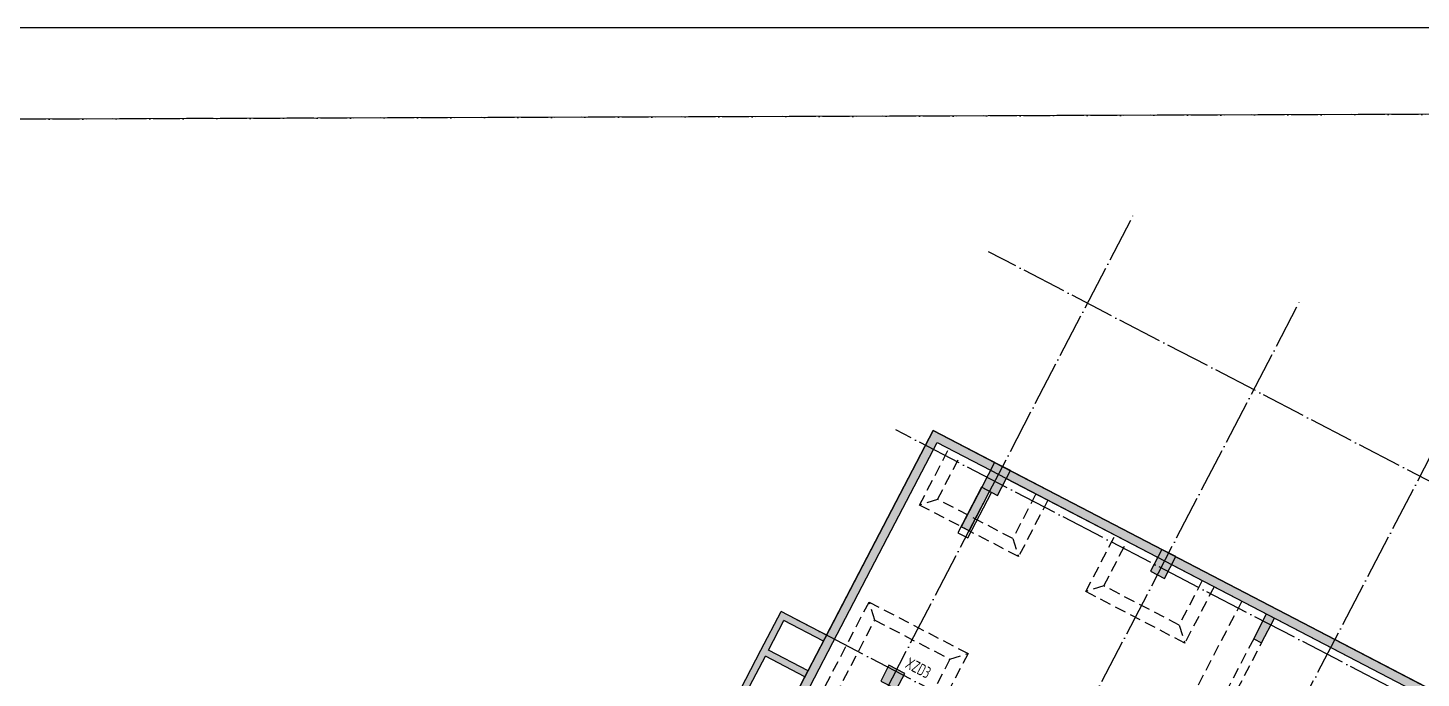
# Model space of a CAD drawing. Extents: x -190030 to 1780958, y -2186385 to 288330.
# Drawn here: x -22622 to 39815, y 259183 to 288330 of the extents above; entities that cross this region are included whole.
import ezdxf

# ---------------------------------------------------------------- set-up
doc = ezdxf.new("R2010")
doc.units = 0
doc.header["$LTSCALE"] = 1000
doc.header["$MEASUREMENT"] = 0
for name, pattern in [('ACAD_ISO04W100', [30, 24, -3, 0, -3]), ('DASHED', [0.75, 0.5, -0.25]), ('DOTE', [2.42, 2, -0.2, 0.02, -0.2])]:
    doc.linetypes.add(name, pattern=pattern)
doc.layers.add('04-不打印_辅助线', color=165, linetype='Continuous', plot=False)
doc.layers.add('04-不打印_面积', color=5, linetype='Continuous', plot=False)
for name, color, linetype in [('05-填充_天正', 26, 'Continuous'), ('104-7 B2核心筒$0$05-填充_天正', 26, 'Continuous'), ('104-7 B2核心筒$0$A_STR-砼墙', 51, 'Continuous'), ('3', 3, 'Continuous'), ('A_AXIS-轴线', 1, 'DOTE'), ('A_STR-砼墙', 51, 'Continuous'), ('BEAM_SE', 144, 'DASHED'), ('COLU', 7, 'Continuous'), ('COLU_HATCH', 251, 'Continuous'), ('jc', 5, 'Continuous'), ('M-用地 红线', 20, 'ACAD_ISO04W100'), ('s-base', 60, 'Continuous'), ('TEXT', 7, 'Continuous')]:
    doc.layers.add(name, color=color, linetype=linetype)
doc.styles.add('TSSD_Rein', font='tssdeng.shx', dxfattribs={"width": 0.7, "bigfont": 'hztxt.shx'})

# ---------------------------------------------------------------- blocks, each defined once
blk = doc.blocks.new('104 轴线')
for p, q in [((-162502, 81623), (-103332, 195290)), ((854, 135981), (-109845, 193607)), ((-155052, 77745), (-95881, 191411)), ((-147601, 73866), (-88430, 187532)), ((-25299, 139449), (-114000, 185624)), ((-44634, 138691), (-118433, 177109))]:
    blk.add_line(p, q)
at = {"layer": 'Defpoints'}
blk.add_lwpolyline([(13135, -2670), (19996, 9914), (18926, 200140), (-165691, 199501, 0.064843), (-234306, 190322, 0.064894), (-298282, 163874), (-300993, 152958), (-177498, -41043), (-162540, -55229), (-143745, -84755), (-123037, -89354), (13135, -2670)], format="xyb", close=True, dxfattribs=at)
blk = doc.blocks.new('A$C63741260')
at = {"layer": '04-不打印_辅助线'}
blk.add_lwpolyline([(0, -1242375), (416150, -1242375), (416150, -948025), (0, -948025)], close=True, dxfattribs=at)
blk.add_lwpolyline([(0, -1242375), (416150, -1242375), (416150, -948025), (0, -948025)], close=True, dxfattribs=at)
blk.add_lwpolyline([(0, -1242375), (416150, -1242375), (416150, -948025), (0, -948025)], close=True, dxfattribs=at)
blk.add_lwpolyline([(0, -1242375), (416150, -1242375), (416150, -948025), (0, -948025)], close=True, dxfattribs=at)
at = {"layer": '04-不打印_面积'}
blk.add_lwpolyline([(0, -1242375), (416150, -1242375), (416150, -948025), (0, -948025)], close=True, dxfattribs=at)
blk = doc.blocks.new('zhu1')
at = {"layer": 'COLU_HATCH'}
for points in [[(4972, 124256), (5681, 123887), (6259, 124996), (5549, 125365)], [(13044, 121463), (12536, 120487), (13157, 120164), (13665, 121140)], [(816, 116274), (447, 115564), (1157, 115195), (1526, 115904)]]:
    blk.add_hatch(color=8, dxfattribs=at).paths.add_polyline_path(points)
at = {"layer": 'A_STR-砼墙', "color": 8}
for p, q in [((398, 122184), (2799, 126796)), ((2799, 126796), (5549, 125365)), ((753, 121999), (2969, 126257)), ((2969, 126257), (5364, 125010)), ((5364, 125010), (5364, 125010)), ((5364, 125010), (5364, 125010)), ((5549, 125365), (13000, 121486)), ((6074, 124641), (12815, 121132)), ((-1980, 117616), (398, 122184)), ((-1694, 117298), (753, 121999)), ((12815, 121132), (12859, 121108)), ((12815, 121132), (12815, 121132)), ((13000, 121486), (24664, 115414)), ((13480, 120785), (24258, 115175)), ((-4920, 116948), (-4020, 118678)), ((-1980, 117616), (-4020, 118678)), ((-4585, 116943), (-3892, 118273)), ((-2118, 117350), (-3892, 118273)), ((-5821, 115219), (-4920, 116948)), ((-2811, 116019), (-4585, 116943)), ((-2811, 116019), (-2118, 117350)), ((-2526, 115702), (-1694, 117298)), ((-5416, 115346), (-4724, 116677)), ((-2950, 115753), (-4724, 116677)), ((-3642, 114423), (-2950, 115753)), ((-3357, 114105), (-2526, 115702))]:
    blk.add_line(p, q, dxfattribs=at)
blk.add_lwpolyline([(5412, 124019), (4969, 124250), (3907, 122211), (4351, 121980)], close=True, dxfattribs=at)
at = {"layer": 'COLU', "color": 8}
blk.add_lwpolyline([(4972, 124256), (5681, 123887), (6259, 124996), (5549, 125365), (4972, 124256)], dxfattribs=at)
for points in [[(13044, 121463), (12536, 120487), (13157, 120164), (13665, 121140)], [(816, 116274), (447, 115564), (1157, 115195), (1526, 115904)]]:
    blk.add_lwpolyline(points, close=True, dxfattribs=at)
blk = doc.blocks.new('xzd-3b')
at = {"layer": 's-base', "color": 8, "linetype": 'DASHED'}
for p, q in [((-543722, -43410), (-544322, -42810)), ((-539922, -43410), (-539322, -42810)), ((-543722, -47210), (-544322, -47810)), ((-539922, -47210), (-539322, -47810))]:
    blk.add_line(p, q, dxfattribs=at)
for points in [[(-539322, -42810), (-539322, -47810), (-544322, -47810), (-544322, -42810)], [(-539922, -43410), (-539922, -47210), (-543722, -47210), (-543722, -43410)]]:
    blk.add_lwpolyline(points, close=True, dxfattribs=at)
at = {"layer": 'TEXT', "color": 8, "style": 'TSSD_Rein', "width": 0.7}
blk.add_text('XZD3', height=525, rotation=360, dxfattribs=at).set_placement((-541573, -44673))

msp = doc.modelspace()

# ---------------------------------------------------------------- hatches: boundary and pattern name
at = {"layer": '05-填充_天正'}
for points in [[(15549, 265673.5), (15903.8, 265488.8), (18120.2, 269746.5), (17950.1, 270286)], [(17950.1, 270286), (18120.2, 269746.5), (20515.1, 268499.8), (20699.8, 268854.6)], [(20699.8, 268854.5), (20515.1, 268499.7), (27966, 264621.1), (28150.7, 264975.9)], [(13220, 260910.8), (13456.5, 260787.7), (15903.8, 265488.8), (15549, 265673.5), (13171, 261105.4)], [(28150.7, 264975.9), (27966, 264621), (39408.5, 258664.5), (39662.2, 258682.7), (39814.9, 258903.8)], [(10407.9, 260345.4), (10565.8, 260432.3), (11258.5, 261762.8), (11130.9, 262167.4), (10230.5, 260437.8)], [(13220, 260910.8), (13171, 261105.4), (11130.9, 262167.4), (11258.5, 261762.8), (13032.5, 260839.3)], [(9330.1, 258708.1), (9734.7, 258835.7), (10427.3, 260166.2), (10407.9, 260345.4), (10230.5, 260437.8)], [(12388.9, 259314.2), (12339.9, 259508.8), (10565.8, 260432.3), (10407.9, 260345.4), (10427.3, 260166.2), (12201.3, 259242.7)], [(12388.9, 259314.2), (12625.4, 259191), (13456.5, 260787.7), (13220, 260910.8), (13032.5, 260839.3), (12339.9, 259508.8)], [(11557.7, 257717.6), (11794.3, 257594.4), (12625.4, 259191), (12388.9, 259314.2), (12201.3, 259242.7), (11508.7, 257912.2)]]:
    msp.add_hatch(color=8, dxfattribs=at).paths.add_polyline_path(points)
at = {"layer": '104-7 B2核心筒$0$05-填充_天正'}
for points in [[(20477.8, 267561.7), (20123, 267746.4), (19199.5, 265972.4), (19554.3, 265787.7)], [(32666.9, 260765.6), (33244.1, 261874.3), (33074, 262413.8), (32312.1, 260950.3)]]:
    msp.add_hatch(color=8, dxfattribs=at).paths.add_polyline_path(points)

# ---------------------------------------------------------------- linework, layer by layer
at = {"layer": '04-不打印_辅助线'}
msp.add_lwpolyline([(-190030.1, -6020), (226119.9, -6020), (226119.9, 288330), (-190030.1, 288330)], close=True, dxfattribs=at)
at = {"layer": '104-7 B2核心筒$0$A_STR-砼墙', "color": 8}
for p, q in [((20123, 267746.4), (19199.5, 265972.4)), ((20477.8, 267561.7), (19554.3, 265787.7)), ((19554.3, 265787.7), (19199.5, 265972.4)), ((32312.1, 260950.3), (32888.9, 262058.3)), ((32666.9, 260765.6), (33244.1, 261874.3)), ((32312.1, 260950.3), (32666.9, 260765.6))]:
    msp.add_line(p, q, dxfattribs=at)
at = {"layer": '3', "color": 8, "linetype": 'DASHED'}
msp.add_line((31780.1, 262635.6), (26262.2, 252035.7), dxfattribs=at)
at = {"layer": 'A_STR-砼墙', "color": 8}
for p, q in [((15549, 265673.5), (17950.1, 270286)), ((15903.8, 265488.8), (18120.2, 269746.5)), ((17950.1, 270286), (20699.8, 268854.6)), ((18120.2, 269746.5), (20515.1, 268499.8)), ((20515.1, 268499.8), (20515.1, 268499.7)), ((20515.1, 268499.7), (27966, 264621.1)), ((20699.8, 268854.5), (28150.7, 264975.9)), ((13171, 261105.4), (15549, 265673.5)), ((13456.5, 260787.7), (15903.8, 265488.8)), ((28150.7, 264975.9), (39814.9, 258903.8)), ((27966, 264621.1), (27966, 264621)), ((27966, 264621), (39408.5, 258664.5)), ((27966.2, 264621.3), (27966.2, 264621.3)), ((10230.5, 260437.8), (11130.9, 262167.4)), ((10565.8, 260432.3), (11258.5, 261762.8)), ((13171, 261105.4), (11130.9, 262167.4)), ((13032.5, 260839.3), (11258.5, 261762.8)), ((9330.1, 258708.1), (10230.5, 260437.8)), ((12339.9, 259508.8), (10565.8, 260432.3)), ((12339.9, 259508.8), (13032.5, 260839.3)), ((12625.4, 259191), (13456.5, 260787.7)), ((9734.7, 258835.7), (10427.3, 260166.2)), ((12201.3, 259242.7), (10427.3, 260166.2)), ((11508.7, 257912.2), (12201.3, 259242.7)), ((11794.3, 257594.4), (12625.4, 259191))]:
    msp.add_line(p, q, dxfattribs=at)
at = {"layer": 'BEAM_SE', "color": 8}
for p, q in [((32312.1, 260950.3), (30857.6, 258156.2)), ((31212.4, 257971.5), (32666.9, 260765.6))]:
    msp.add_line(p, q, dxfattribs=at)
at = {"layer": 'Defpoints', "color": 8}
msp.add_lwpolyline([(143408.1, 82020), (150269.1, 94604), (149199.1, 284830), (-35417.9, 284191, 0.0648429), (-104032.9, 275012, 0.0648942), (-168008.9, 248564), (-170719.9, 237648), (-47224.9, 43647), (-32266.9, 29461), (-13471.9, -65), (7236.1, -4664), (143408.1, 82020)], format="xyb", close=True, dxfattribs=at)
at = {"layer": 'jc', "color": 8}
for points in [[(773.1, 237289.2), (17950.1, 270286)], [(17950.1, 270286), (65405.2, 245582.4)]]:
    msp.add_lwpolyline(points, close=True, dxfattribs=at)
at = {"layer": 'M-用地 红线', "color": 8, "ltscale": 0.05}
msp.add_lwpolyline([(143408.1, 82020), (150269.1, 94604), (149199.1, 284830), (-35417.9, 284191, 0.0648429), (-104032.9, 275012, 0.0648942), (-168008.9, 248564), (-170719.9, 237648), (-47224.9, 43647), (-32266.9, 29461), (-13471.9, -65), (7236.1, -4664), (143408.1, 82020)], format="xyb", close=True, dxfattribs=at)
msp.add_lwpolyline([(143408.1, 82020), (150269.1, 94604), (149199.1, 284830), (-35417.9, 284191, 0.0648429), (-104032.9, 275012, 0.0648942), (-168008.9, 248564), (-170719.9, 237648), (-47224.9, 43647), (-32266.9, 29461), (-13471.9, -65), (7236.1, -4664), (143408.1, 82020)], format="xyb", close=True, dxfattribs=at)
at = {"layer": 's-base', "color": 8, "linetype": 'DASHED'}
for p, q in [((17337.2, 266942.2), (18652.9, 269469.6)), ((18146.4, 267197.3), (19185.1, 269192.6)), ((22555.8, 267437.9), (21517.1, 265442.7)), ((18146.4, 267197.3), (17337.2, 266942.2)), ((21772.2, 264633.4), (17337.2, 266942.2)), ((21517.1, 265442.7), (18146.4, 267197.3)), ((23088, 267160.9), (21772.2, 264633.4)), ((21517.1, 265442.7), (21772.2, 264633.4)), ((24788.1, 263063.5), (26103.8, 265590.9)), ((25597.3, 263318.6), (26636, 265313.9)), ((30006.6, 263559.2), (28968, 261564)), ((25597.3, 263318.6), (24788.1, 263063.5)), ((29223.1, 260754.7), (24788.1, 263063.5)), ((28968, 261564), (25597.3, 263318.6)), ((30538.8, 263282.2), (29223.1, 260754.7)), ((28968, 261564), (29223.1, 260754.7))]:
    msp.add_line(p, q, dxfattribs=at)

# ---------------------------------------------------------------- block references
at = {"layer": '04-不打印_面积'}
msp.add_blockref('A$C63741260', (-190030.1, 1236354.8), dxfattribs=at)
at = {"layer": '05-填充_天正', "color": 8}
for name, p, rotation in [('zhu1', (15151.3, 143489.5), 359.9998411280657), ('xzd-3b', (517660.9, 49227.8), 332.4999861478323)]:
    msp.add_blockref(name, p, dxfattribs=dict(at, rotation=rotation))
at = {"layer": 'A_AXIS-轴线', "rotation": 7.036962474964308e-07}
msp.add_blockref('104 轴线', (130273.5, 84689.5), dxfattribs=at)

doc.saveas('drawing.dxf')
